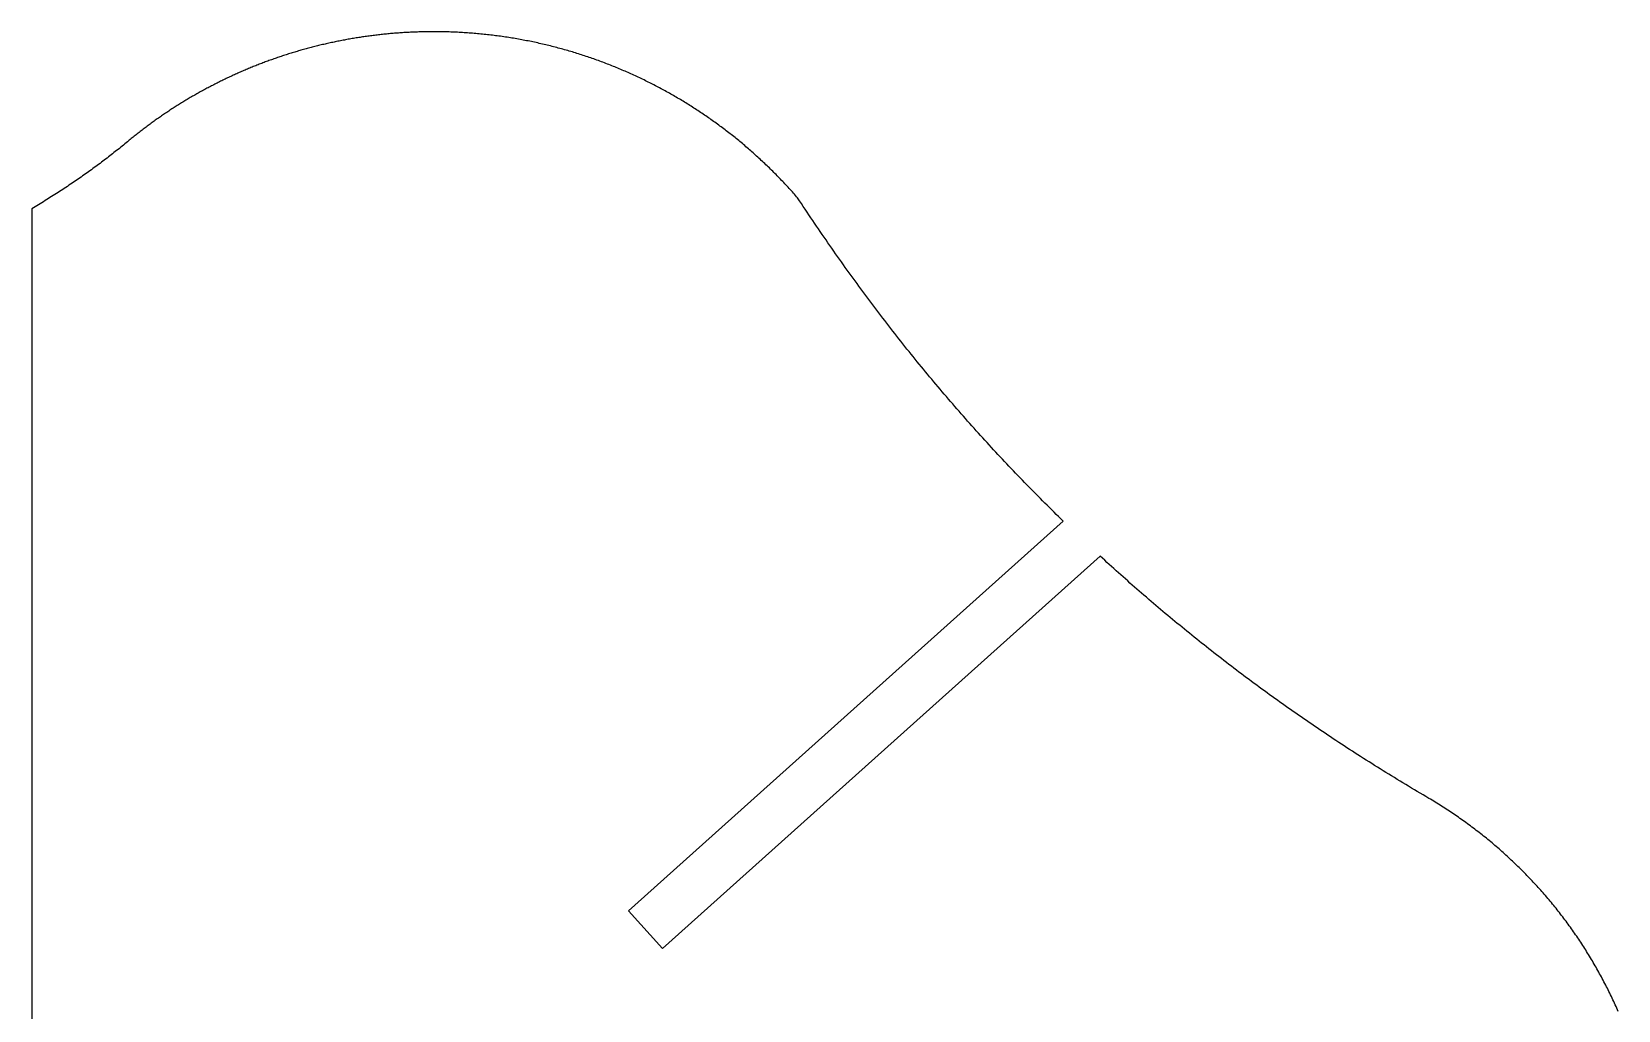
# Model space of a CAD drawing. Extents: x -331 to 1103, y -532 to 1751.
# Drawn here: x 24.5 to 405.4, y -11.7 to 223.3 of the extents above; entities that cross this region are included whole.
import ezdxf

# ---------------------------------------------------------------- set-up
doc = ezdxf.new("R2010")
doc.units = 0
doc.layers.add('Default_Layer', color=1, linetype='CONTINUOUS')

msp = doc.modelspace()

# ---------------------------------------------------------------- linework, layer by layer
at = {"layer": 'Default_Layer'}
msp.add_lwpolyline([(405.38, -12), (405.2, -11.59), (405.02, -11.18), (404.84, -10.78), (404.66, -10.38), (404.48, -9.97), (404.29, -9.57), (404.11, -9.17), (403.92, -8.77), (403.73, -8.37), (403.54, -7.97), (403.34, -7.58), (403.15, -7.18), (402.95, -6.78), (402.76, -6.39), (402.56, -6), (402.36, -5.6), (402.16, -5.21), (401.95, -4.82), (401.75, -4.43), (401.54, -4.04), (401.33, -3.65), (401.12, -3.26), (400.91, -2.88), (400.7, -2.49), (400.48, -2.11), (400.27, -1.72), (400.05, -1.34), (399.83, -0.96), (399.61, -0.58), (399.39, -0.2), (399.16, 0.18), (398.94, 0.56), (398.71, 0.94), (398.49, 1.31), (398.26, 1.69), (398.02, 2.06), (397.79, 2.43), (397.56, 2.81), (397.32, 3.18), (397.09, 3.55), (396.85, 3.92), (396.61, 4.29), (396.37, 4.65), (396.12, 5.02), (395.88, 5.38), (395.64, 5.75), (395.39, 6.11), (395.14, 6.47), (394.89, 6.83), (394.64, 7.19), (394.39, 7.55), (394.13, 7.91), (393.88, 8.27), (393.62, 8.63), (393.36, 8.98), (393.1, 9.33), (392.84, 9.69), (392.58, 10.04), (392.31, 10.39), (392.05, 10.74), (391.78, 11.09), (391.51, 11.43), (391.24, 11.78), (390.97, 12.13), (390.7, 12.47), (390.43, 12.81), (390.15, 13.16), (389.88, 13.5), (389.6, 13.84), (389.32, 14.18), (389.04, 14.51), (388.76, 14.85), (388.48, 15.19), (388.19, 15.52), (387.91, 15.85), (387.62, 16.18), (387.33, 16.52), (387.04, 16.85), (386.75, 17.17), (386.46, 17.5), (386.16, 17.83), (385.87, 18.15), (385.57, 18.48), (385.27, 18.8), (384.98, 19.12), (384.68, 19.44), (384.37, 19.76), (384.07, 20.08), (383.77, 20.4), (383.46, 20.71), (383.16, 21.03), (382.85, 21.34), (382.54, 21.65), (382.23, 21.96), (381.92, 22.27), (381.6, 22.58), (381.29, 22.89), (380.97, 23.2), (380.66, 23.5), (380.34, 23.81), (380.02, 24.11), (379.7, 24.41), (379.38, 24.71), (379.06, 25.01), (378.73, 25.31), (378.41, 25.6), (378.08, 25.9), (377.75, 26.19), (377.42, 26.49), (377.09, 26.78), (376.76, 27.07), (376.43, 27.36), (376.1, 27.64), (375.76, 27.93), (375.43, 28.21), (375.09, 28.5), (374.75, 28.78), (374.41, 29.06), (374.07, 29.34), (373.73, 29.62), (373.39, 29.9), (373.04, 30.17), (372.7, 30.45), (372.35, 30.72), (372, 30.99), (371.65, 31.27), (371.3, 31.53), (370.95, 31.8), (370.6, 32.07), (370.25, 32.33), (369.89, 32.6), (369.54, 32.86), (369.18, 33.12), (368.82, 33.38), (368.46, 33.64), (368.1, 33.9), (367.74, 34.16), (367.38, 34.41), (367.02, 34.66), (366.65, 34.92), (366.29, 35.17), (365.92, 35.41), (365.55, 35.66), (365.19, 35.91), (364.82, 36.15), (364.44, 36.4), (364.07, 36.64), (363.7, 36.88), (363.33, 37.12), (362.95, 37.36), (362.58, 37.59), (362.2, 37.83), (361.82, 38.06), (361.44, 38.3), (361.06, 38.53), (360.68, 38.76), (360.3, 38.98), (359.91, 39.21), (359.21, 39.62), (358.52, 40.03), (357.82, 40.44), (357.13, 40.85), (356.43, 41.27), (355.74, 41.68), (355.05, 42.1), (354.36, 42.51), (353.67, 42.93), (352.99, 43.34), (352.3, 43.76), (351.62, 44.18), (350.94, 44.59), (350.26, 45.01), (349.58, 45.43), (348.9, 45.85), (348.23, 46.27), (347.55, 46.69), (346.88, 47.12), (346.21, 47.54), (345.54, 47.96), (344.87, 48.39), (344.2, 48.81), (343.53, 49.24), (342.87, 49.66), (342.2, 50.09), (341.54, 50.52), (340.88, 50.94), (340.22, 51.37), (339.56, 51.8), (338.91, 52.23), (338.25, 52.66), (337.6, 53.09), (336.94, 53.53), (336.29, 53.96), (335.64, 54.39), (334.99, 54.83), (334.35, 55.26), (333.7, 55.7), (333.06, 56.13), (332.41, 56.57), (331.77, 57.01), (331.13, 57.44), (330.49, 57.88), (329.85, 58.32), (329.21, 58.76), (328.58, 59.2), (327.94, 59.65), (327.31, 60.09), (326.68, 60.53), (326.05, 60.98), (325.42, 61.42), (324.79, 61.87), (324.16, 62.31), (323.54, 62.76), (322.91, 63.21), (322.29, 63.65), (321.67, 64.1), (321.05, 64.55), (320.43, 65), (319.81, 65.45), (319.19, 65.91), (318.58, 66.36), (317.96, 66.81), (317.35, 67.26), (316.74, 67.72), (316.13, 68.17), (315.52, 68.63), (314.91, 69.09), (314.3, 69.54), (313.7, 70), (313.09, 70.46), (312.49, 70.92), (311.89, 71.38), (311.29, 71.84), (310.68, 72.3), (310.09, 72.77), (309.49, 73.23), (308.89, 73.69), (308.3, 74.16), (307.7, 74.62), (307.11, 75.09), (306.52, 75.56), (305.93, 76.03), (305.34, 76.49), (304.75, 76.96), (304.16, 77.43), (303.57, 77.9), (302.99, 78.38), (302.4, 78.85), (301.82, 79.32), (301.24, 79.8), (300.66, 80.27), (300.08, 80.75), (299.5, 81.22), (298.92, 81.7), (298.35, 82.18), (297.77, 82.65), (297.2, 83.13), (296.62, 83.61), (296.05, 84.09), (295.48, 84.58), (294.91, 85.06), (294.34, 85.54), (293.77, 86.02), (293.21, 86.51), (292.64, 86.99), (292.08, 87.48), (291.51, 87.97), (290.95, 88.45), (290.39, 88.94), (289.83, 89.43), (289.27, 89.92), (288.71, 90.41), (288.15, 90.9), (287.6, 91.4), (287.04, 91.89), (286.49, 92.38), (285.93, 92.88), (285.38, 93.37), (284.83, 93.87), (284.28, 94.37), (283.73, 94.87), (283.18, 95.36), (282.63, 95.86), (282.09, 96.36), (281.54, 96.86), (281, 97.37), (175.88, 3.15), (167.75, 12.22), (272.11, 105.77), (271.56, 106.31), (271.01, 106.85), (270.46, 107.39), (269.91, 107.93), (269.36, 108.47), (268.81, 109.02), (268.26, 109.56), (267.72, 110.11), (267.17, 110.65), (266.63, 111.2), (266.09, 111.75), (265.54, 112.3), (265, 112.85), (264.46, 113.4), (263.92, 113.95), (263.38, 114.5), (262.84, 115.05), (262.31, 115.61), (261.77, 116.16), (261.24, 116.72), (260.7, 117.28), (260.17, 117.84), (259.64, 118.4), (259.1, 118.96), (258.57, 119.52), (258.04, 120.08), (257.52, 120.64), (256.99, 121.21), (256.46, 121.77), (255.93, 122.34), (255.41, 122.91), (254.88, 123.48), (254.36, 124.05), (253.84, 124.62), (253.32, 125.19), (252.8, 125.76), (252.28, 126.33), (251.76, 126.91), (251.24, 127.48), (250.72, 128.06), (250.21, 128.64), (249.69, 129.22), (249.17, 129.8), (248.66, 130.38), (248.15, 130.96), (247.64, 131.54), (247.12, 132.13), (246.61, 132.71), (246.1, 133.3), (245.6, 133.89), (245.09, 134.48), (244.58, 135.07), (244.07, 135.66), (243.57, 136.25), (243.06, 136.84), (242.56, 137.44), (242.06, 138.03), (241.56, 138.63), (241.05, 139.22), (240.55, 139.82), (240.05, 140.42), (239.56, 141.02), (239.06, 141.63), (238.56, 142.23), (238.06, 142.83), (237.57, 143.44), (237.07, 144.04), (236.58, 144.65), (236.09, 145.26), (235.6, 145.87), (235.1, 146.48), (234.61, 147.09), (234.12, 147.71), (233.64, 148.32), (233.15, 148.94), (232.66, 149.56), (232.17, 150.17), (231.69, 150.79), (231.2, 151.41), (230.72, 152.04), (230.23, 152.66), (229.75, 153.28), (229.27, 153.91), (228.79, 154.53), (228.31, 155.16), (227.83, 155.79), (227.35, 156.42), (226.87, 157.05), (226.4, 157.69), (225.92, 158.32), (225.44, 158.96), (224.97, 159.59), (224.49, 160.23), (224.02, 160.87), (223.55, 161.51), (223.08, 162.15), (222.61, 162.79), (222.13, 163.44), (221.67, 164.08), (221.2, 164.73), (220.73, 165.38), (220.26, 166.03), (219.79, 166.68), (219.33, 167.33), (218.86, 167.98), (218.4, 168.64), (217.94, 169.29), (217.47, 169.95), (217.01, 170.61), (216.55, 171.27), (216.09, 171.93), (215.63, 172.59), (215.17, 173.26), (214.71, 173.92), (214.25, 174.59), (213.8, 175.26), (213.34, 175.92), (212.88, 176.6), (212.43, 177.27), (211.97, 177.94), (211.52, 178.61), (211.07, 179.29), (210.62, 179.97), (210.16, 180.65), (209.71, 181.33), (209.26, 182.01), (208.81, 182.69), (208.36, 183.37), (208.11, 183.66), (207.86, 183.95), (207.61, 184.23), (207.36, 184.52), (207.1, 184.8), (206.85, 185.08), (206.59, 185.36), (206.34, 185.64), (206.08, 185.92), (205.82, 186.2), (205.56, 186.48), (205.3, 186.76), (205.04, 187.03), (204.78, 187.31), (204.52, 187.58), (204.25, 187.86), (203.99, 188.13), (203.72, 188.4), (203.46, 188.67), (203.19, 188.95), (202.92, 189.21), (202.65, 189.48), (202.38, 189.75), (202.11, 190.02), (201.84, 190.28), (201.57, 190.55), (201.3, 190.81), (201.02, 191.08), (200.75, 191.34), (200.47, 191.6), (200.2, 191.86), (199.92, 192.12), (199.64, 192.38), (199.36, 192.64), (199.08, 192.89), (198.8, 193.15), (198.52, 193.4), (198.24, 193.66), (197.95, 193.91), (197.67, 194.16), (197.39, 194.42), (197.1, 194.67), (196.81, 194.92), (196.53, 195.16), (196.24, 195.41), (195.95, 195.66), (195.66, 195.91), (195.37, 196.15), (195.08, 196.39), (194.79, 196.64), (194.49, 196.88), (194.2, 197.12), (193.91, 197.36), (193.61, 197.6), (193.32, 197.84), (193.02, 198.08), (192.72, 198.31), (192.42, 198.55), (192.12, 198.78), (191.82, 199.01), (191.52, 199.25), (191.22, 199.48), (190.92, 199.71), (190.62, 199.94), (190.31, 200.17), (190.01, 200.4), (189.7, 200.62), (189.4, 200.85), (189.09, 201.07), (188.78, 201.3), (188.48, 201.52), (188.17, 201.74), (187.86, 201.96), (187.55, 202.18), (187.24, 202.4), (186.92, 202.62), (186.61, 202.83), (186.3, 203.05), (185.98, 203.26), (185.67, 203.48), (185.35, 203.69), (185.04, 203.9), (184.72, 204.11), (184.4, 204.32), (184.08, 204.53), (183.77, 204.74), (183.45, 204.94), (183.13, 205.15), (182.8, 205.35), (182.48, 205.56), (182.16, 205.76), (181.84, 205.96), (181.51, 206.16), (181.19, 206.36), (180.86, 206.56), (180.54, 206.76), (180.21, 206.95), (179.88, 207.15), (179.55, 207.34), (179.22, 207.54), (178.89, 207.73), (178.56, 207.92), (178.23, 208.11), (177.9, 208.3), (177.57, 208.48), (177.24, 208.67), (176.9, 208.86), (176.57, 209.04), (176.23, 209.22), (175.9, 209.41), (175.56, 209.59), (175.23, 209.77), (174.89, 209.95), (174.55, 210.12), (174.21, 210.3), (173.87, 210.48), (173.53, 210.65), (173.19, 210.83), (172.85, 211), (172.51, 211.17), (172.16, 211.34), (171.82, 211.51), (171.48, 211.68), (171.13, 211.84), (170.79, 212.01), (170.44, 212.17), (170.09, 212.34), (169.75, 212.5), (169.4, 212.66), (169.05, 212.82), (168.7, 212.98), (168.35, 213.14), (168, 213.3), (167.65, 213.45), (167.3, 213.61), (166.95, 213.76), (166.6, 213.91), (166.24, 214.06), (165.89, 214.21), (165.53, 214.36), (165.18, 214.51), (164.82, 214.66), (164.47, 214.8), (164.11, 214.95), (163.75, 215.09), (163.4, 215.23), (163.04, 215.37), (162.68, 215.51), (162.32, 215.65), (161.96, 215.79), (161.6, 215.92), (161.24, 216.06), (160.87, 216.19), (160.51, 216.33), (160.15, 216.46), (159.78, 216.59), (159.42, 216.72), (159.06, 216.84), (158.69, 216.97), (158.32, 217.1), (157.96, 217.22), (157.59, 217.34), (157.22, 217.47), (156.86, 217.59), (156.49, 217.71), (156.12, 217.82), (155.75, 217.94), (155.38, 218.06), (155.01, 218.17), (154.64, 218.29), (154.27, 218.4), (153.89, 218.51), (153.52, 218.62), (153.15, 218.73), (152.77, 218.84), (152.4, 218.94), (152.02, 219.05), (151.65, 219.15), (151.27, 219.25), (150.9, 219.35), (150.52, 219.45), (150.14, 219.55), (149.77, 219.65), (149.39, 219.75), (149.01, 219.84), (148.63, 219.93), (148.25, 220.03), (147.87, 220.12), (147.49, 220.21), (147.11, 220.3), (146.73, 220.38), (146.34, 220.47), (145.96, 220.56), (145.58, 220.64), (145.19, 220.72), (144.81, 220.8), (144.43, 220.88), (144.04, 220.96), (143.66, 221.04), (143.27, 221.11), (142.88, 221.19), (142.5, 221.26), (142.11, 221.34), (141.72, 221.41), (141.33, 221.48), (140.95, 221.54), (140.56, 221.61), (140.17, 221.68), (139.78, 221.74), (139.39, 221.8), (139, 221.87), (138.6, 221.93), (138.21, 221.99), (137.82, 222.04), (137.43, 222.1), (137.04, 222.16), (136.64, 222.21), (136.25, 222.26), (135.85, 222.31), (135.46, 222.36), (135.06, 222.41), (134.67, 222.46), (134.27, 222.5), (133.88, 222.55), (133.48, 222.59), (133.08, 222.63), (132.69, 222.68), (132.29, 222.71), (131.89, 222.75), (131.49, 222.79), (131.09, 222.82), (130.69, 222.86), (130.29, 222.89), (129.89, 222.92), (129.49, 222.95), (129.09, 222.98), (128.69, 223.01), (128.29, 223.03), (127.89, 223.06), (127.49, 223.08), (127.08, 223.1), (126.68, 223.12), (126.28, 223.14), (125.87, 223.16), (125.47, 223.17), (125.06, 223.19), (124.66, 223.2), (124.25, 223.21), (123.85, 223.22), (123.44, 223.23), (123.04, 223.24), (122.63, 223.25), (122.22, 223.25), (121.82, 223.26), (121.41, 223.26), (121, 223.26), (120.67, 223.26), (120.34, 223.26), (120.02, 223.25), (119.69, 223.25), (119.36, 223.25), (119.03, 223.24), (118.71, 223.24), (118.38, 223.23), (118.05, 223.22), (117.73, 223.21), (117.4, 223.2), (117.07, 223.19), (116.75, 223.18), (116.42, 223.17), (116.1, 223.16), (115.77, 223.14), (115.45, 223.13), (115.12, 223.11), (114.8, 223.1), (114.47, 223.08), (114.15, 223.06), (113.83, 223.04), (113.5, 223.02), (113.18, 223), (112.86, 222.98), (112.53, 222.95), (112.21, 222.93), (111.89, 222.91), (111.57, 222.88), (111.24, 222.85), (110.92, 222.83), (110.6, 222.8), (110.28, 222.77), (109.96, 222.74), (109.64, 222.71), (109.32, 222.68), (109, 222.64), (108.68, 222.61), (108.36, 222.58), (108.04, 222.54), (107.72, 222.51), (107.4, 222.47), (107.09, 222.43), (106.77, 222.39), (106.45, 222.35), (106.13, 222.31), (105.82, 222.27), (105.5, 222.23), (105.18, 222.19), (104.86, 222.14), (104.55, 222.1), (104.23, 222.05), (103.92, 222.01), (103.6, 221.96), (103.29, 221.91), (102.97, 221.86), (102.66, 221.81), (102.34, 221.76), (102.03, 221.71), (101.72, 221.66), (101.4, 221.61), (101.09, 221.55), (100.78, 221.5), (100.46, 221.44), (100.15, 221.39), (99.84, 221.33), (99.53, 221.27), (99.22, 221.21), (98.91, 221.15), (98.6, 221.09), (98.29, 221.03), (97.98, 220.97), (97.67, 220.91), (97.36, 220.84), (97.05, 220.78), (96.74, 220.71), (96.43, 220.65), (96.12, 220.58), (95.81, 220.51), (95.51, 220.44), (95.2, 220.37), (94.89, 220.3), (94.58, 220.23), (94.28, 220.16), (93.97, 220.09), (93.67, 220.01), (93.36, 219.94), (93.06, 219.86), (92.75, 219.79), (92.45, 219.71), (92.14, 219.63), (91.84, 219.55), (91.54, 219.48), (91.23, 219.4), (90.93, 219.32), (90.63, 219.23), (90.33, 219.15), (90.02, 219.07), (89.72, 218.98), (89.42, 218.9), (89.12, 218.81), (88.82, 218.73), (88.52, 218.64), (88.22, 218.55), (87.92, 218.46), (87.62, 218.37), (87.32, 218.28), (87.03, 218.19), (86.73, 218.1), (86.43, 218.01), (86.13, 217.92), (85.84, 217.82), (85.54, 217.73), (85.24, 217.63), (84.95, 217.54), (84.65, 217.44), (84.36, 217.34), (84.06, 217.24), (83.77, 217.14), (83.47, 217.04), (83.18, 216.94), (82.89, 216.84), (82.59, 216.74), (82.3, 216.63), (82.01, 216.53), (81.72, 216.42), (81.43, 216.32), (81.13, 216.21), (80.84, 216.11), (80.55, 216), (80.26, 215.89), (79.97, 215.78), (79.68, 215.67), (79.4, 215.56), (79.11, 215.45), (78.82, 215.34), (78.53, 215.22), (78.24, 215.11), (77.96, 214.99), (77.67, 214.88), (77.39, 214.76), (77.1, 214.65), (76.81, 214.53), (76.53, 214.41), (76.25, 214.29), (75.96, 214.17), (75.68, 214.05), (75.39, 213.93), (75.11, 213.81), (74.83, 213.69), (74.55, 213.56), (74.26, 213.44), (73.98, 213.31), (73.7, 213.19), (73.42, 213.06), (73.14, 212.94), (72.86, 212.81), (72.58, 212.68), (72.3, 212.55), (72.03, 212.42), (71.75, 212.29), (71.47, 212.16), (71.19, 212.03), (70.92, 211.89), (70.64, 211.76), (70.36, 211.63), (70.09, 211.49), (69.81, 211.36), (69.54, 211.22), (69.27, 211.08), (68.99, 210.95), (68.72, 210.81), (68.45, 210.67), (68.17, 210.53), (67.9, 210.39), (67.63, 210.25), (67.36, 210.11), (67.09, 209.96), (66.82, 209.82), (66.55, 209.68), (66.28, 209.53), (66.01, 209.39), (65.74, 209.24), (65.47, 209.1), (65.21, 208.95), (64.94, 208.8), (64.67, 208.65), (64.41, 208.5), (64.14, 208.35), (63.87, 208.2), (63.61, 208.05), (63.34, 207.9), (63.08, 207.75), (62.82, 207.59), (62.55, 207.44), (62.29, 207.28), (62.03, 207.13), (61.77, 206.97), (61.51, 206.82), (61.25, 206.66), (60.99, 206.5), (60.73, 206.34), (60.47, 206.18), (60.21, 206.02), (59.95, 205.86), (59.69, 205.7), (59.43, 205.54), (59.18, 205.38), (58.92, 205.21), (58.66, 205.05), (58.41, 204.89), (58.15, 204.72), (57.9, 204.55), (57.65, 204.39), (57.39, 204.22), (57.14, 204.05), (56.89, 203.89), (56.63, 203.72), (56.38, 203.55), (56.13, 203.38), (55.88, 203.21), (55.63, 203.03), (55.38, 202.86), (55.13, 202.69), (54.88, 202.52), (54.63, 202.34), (54.39, 202.17), (54.14, 201.99), (53.89, 201.82), (53.65, 201.64), (53.4, 201.46), (53.16, 201.28), (52.91, 201.1), (52.67, 200.93), (52.42, 200.75), (52.18, 200.57), (51.94, 200.38), (51.7, 200.2), (51.45, 200.02), (51.21, 199.84), (50.97, 199.65), (50.73, 199.47), (50.49, 199.29), (50.25, 199.1), (50.02, 198.92), (49.78, 198.73), (49.54, 198.54), (49.3, 198.35), (49.07, 198.17), (48.83, 197.98), (48.6, 197.79), (48.36, 197.6), (48.13, 197.41), (47.89, 197.22), (47.66, 197.02), (47.43, 196.83), (47.11, 196.57), (46.79, 196.31), (46.47, 196.05), (46.15, 195.78), (45.83, 195.52), (45.51, 195.26), (45.19, 195), (44.86, 194.74), (44.54, 194.48), (44.21, 194.23), (43.88, 193.97), (43.55, 193.71), (43.22, 193.45), (42.89, 193.2), (42.55, 192.94), (42.22, 192.68), (41.88, 192.43), (41.55, 192.17), (41.21, 191.92), (40.87, 191.66), (40.53, 191.41), (40.18, 191.15), (39.84, 190.9), (39.5, 190.65), (39.15, 190.39), (38.8, 190.14), (38.45, 189.89), (38.1, 189.64), (37.75, 189.38), (37.4, 189.13), (37.04, 188.88), (36.69, 188.63), (36.33, 188.38), (35.97, 188.13), (35.61, 187.88), (35.25, 187.63), (34.88, 187.38), (34.52, 187.14), (34.15, 186.89), (33.78, 186.64), (33.42, 186.39), (33.04, 186.14), (32.67, 185.9), (32.3, 185.65), (31.92, 185.4), (31.55, 185.16), (31.17, 184.91), (30.79, 184.66), (30.4, 184.42), (30.02, 184.17), (29.64, 183.93), (29.25, 183.68), (28.86, 183.44), (28.47, 183.2), (28.08, 182.95), (27.68, 182.71), (27.29, 182.46), (26.89, 182.22), (26.49, 181.98), (26.09, 181.73), (25.69, 181.49), (25.29, 181.25), (24.88, 181.01), (24.47, 180.77), (24.47, -165.24)], dxfattribs=at)

doc.saveas('drawing.dxf')
